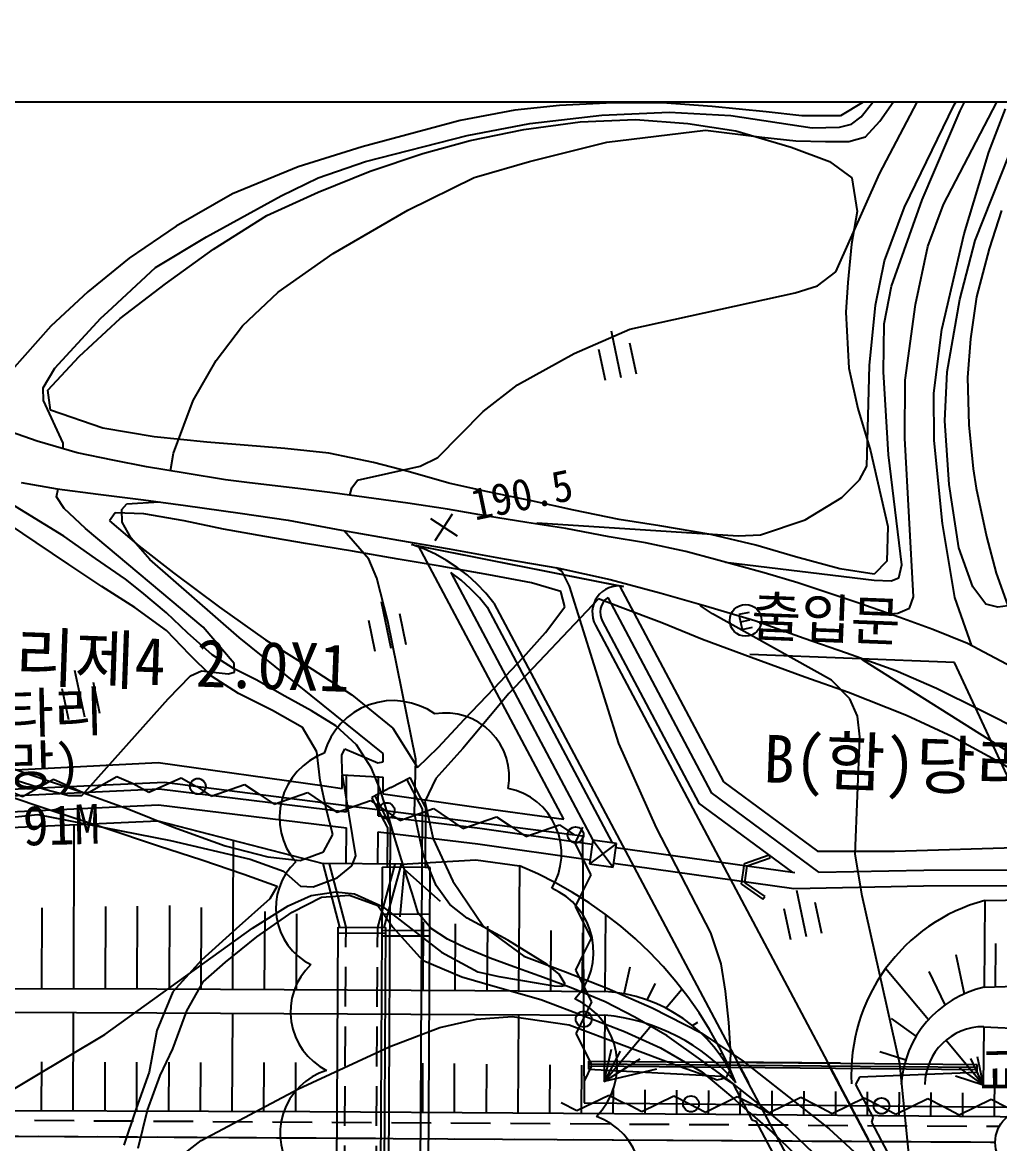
# Model space of a CAD drawing. Header units: millimetres. Extents: x 13158 to 13954, y 1103 to 1807.
# Drawn here: x 13629.2 to 13690.8, y 1479 to 1549.6 of the extents above; entities that cross this region are included whole.
import ezdxf
from ezdxf.xclip import XClip

# ---------------------------------------------------------------- set-up
doc = ezdxf.new("R2010")
doc.units = ezdxf.units.MM
doc.header["$LTSCALE"] = 10
doc.header["$MEASUREMENT"] = 0
doc.header["$XCLIPFRAME"] = 2
doc.linetypes.add('HIDDEN', pattern=[0.375, 0.25, -0.125])
doc.layers.add('TX-PAPR', color=2, linetype='Continuous', plot=False)
doc.layers.add('TZ-BASE', color=253, linetype='Continuous')
doc.layers.add('TZ-CABL', color=4, linetype='Continuous')
doc.styles.add('HANA', font='GulimChe.ttf')
doc.styles.get("Standard").update_dxf_attribs({"font": 'GulimChe.ttf'})
doc.linetypes.add('XXO_LINE', pattern='A,2.5,["X",Standard,S=1,R=0,X=-1,Y=-0.5],5,["X",Standard,S=1,R=0,X=-1,Y=-0.5],5,-0.5,[133,GulimChe.ttf,S=0.5,R=0,X=-0.5,Y=0],-0.5,2.5', length=16)
doc.linetypes.add('ZIGZAG', pattern='A,0.0001,-0.2,[131,ltypeshp.shx,S=0.2,R=0,X=-0.2,Y=0],-0.4,[131,ltypeshp.shx,S=0.2,R=180,X=0.2,Y=0],-0.2', length=0.8001)

# ---------------------------------------------------------------- blocks, each defined once
blk = doc.blocks.new('JD-SFSG5YJF567')
at = {"layer": 'TZ-BASE'}
for p, q in [((385.147, 74.988, -67), (387.84, 81.615, -67)), ((385.564, 70.483, -65), (391.368, 81.532, -65)), ((390.255, 74.815, -64), (393.03, 79.738, -64)), ((390.639, 74.442, -63), (392.695, 78.467, -63)), ((389.597, 68.55, -62), (393.267, 75.593, -62)), ((368.754, 74.951, -67.383), (365.386, 74.785, -67.383)), ((371.858, 74.95, -67.383), (368.754, 74.951, -67.383)), ((375.006, 74.714, -67.383), (371.858, 74.95, -67.383)), ((384.639, 75.061, -67.383), (383.095, 74.138, -67.383)), ((384.412, 74.076, -67), (385.147, 74.988, -67)), ((385.588, 73.799, -66), (386.583, 75.243, -66)), ((362.573, 74.491, -67.383), (359.144, 73.848, -67.383)), ((365.386, 74.785, -67.383), (362.573, 74.491, -67.383)), ((363.535, 73.65, -67), (368.055, 74.178, -67)), ((368.055, 74.178, -67), (372.312, 74.356, -67)), ((372.312, 74.356, -67), (376.185, 74.159, -67)), ((378.419, 74.394, -67.383), (375.006, 74.714, -67.383)), ((380.662, 74.127, -67.383), (378.419, 74.394, -67.383)), ((387.132, 68.376, -64), (390.255, 74.815, -64)), ((388.25, 68.845, -63), (390.639, 74.442, -63)), ((392.442, 71.841, -61), (393.49, 74.583, -61)), ((359.144, 73.848, -67.383), (352.968, 72.17, -67.383)), ((359.566, 72.901, -67), (363.535, 73.65, -67)), ((363.144, 73.269, -65.941), (366.687, 73.757, -65.941)), ((366.687, 73.757, -65.941), (370.179, 73.891, -65.941)), ((370.179, 73.891, -65.941), (373.472, 73.644, -65.941)), ((373.472, 73.644, -65.941), (376.496, 73.187, -65.941)), ((376.185, 74.159, -67), (381.316, 73.384, -67)), ((383.095, 74.138, -67.383), (380.662, 74.127, -67.383)), ((383.037, 73.408, -67), (383.795, 73.609, -67)), ((383.795, 73.609, -67), (384.412, 74.076, -67)), ((384.684, 72.806, -66), (385.588, 73.799, -66)), ((353.173, 71.265, -67), (359.566, 72.901, -67)), ((359.775, 72.579, -65.941), (363.144, 73.269, -65.941)), ((368.375, 72.472, -66), (374.585, 73.219, -66)), ((374.585, 73.219, -66), (378.136, 72.79, -66)), ((376.496, 73.187, -65.941), (379.999, 72.168, -65.941)), ((378.136, 72.79, -66), (380.285, 72.562, -66)), ((381.316, 73.384, -67), (383.037, 73.408, -67)), ((383.631, 72.523, -66), (384.684, 72.806, -66)), ((352.968, 72.17, -67.383), (348.924, 70.927, -67.383)), ((356.792, 71.753, -65.941), (359.775, 72.579, -65.941)), ((363.499, 71.263, -66), (368.375, 72.472, -66)), ((379.999, 72.168, -65.941), (382.399, 71.259, -65.941)), ((380.285, 72.562, -66), (382.148, 72.52, -66)), ((382.148, 72.52, -66), (383.631, 72.523, -66)), ((353.472, 70.64, -65.941), (356.792, 71.753, -65.941)), ((390.894, 66.701, -61), (392.442, 71.841, -61)), ((391.587, 66.288, -60), (393.735, 71.668, -60)), ((348.924, 70.927, -67.383), (344.779, 69.21, -67.383)), ((350.177, 69.315, -65.941), (353.472, 70.64, -65.941)), ((350.193, 70.218, -67), (353.173, 71.265, -67)), ((360.164, 70.294, -66), (363.499, 71.263, -66)), ((382.399, 71.259, -65.941), (383.825, 70.22, -65.941)), ((347.86, 69.097, -67), (350.193, 70.218, -67)), ((355.841, 68.181, -66), (360.026, 70.241, -66)), ((360.026, 70.241, -66), (360.164, 70.294, -66)), ((382.797, 64.307, -65), (385.564, 70.483, -65)), ((383.825, 70.22, -65.941), (384.154, 68.096, -65.941)), ((346.955, 67.858, -65.941), (350.177, 69.315, -65.941)), ((344.779, 69.21, -67.383), (341.238, 67.191, -67.383)), ((343.141, 66.507, -67), (347.86, 69.097, -67)), ((386.317, 63.4, -63), (388.25, 68.845, -63)), ((388.611, 65.895, -62), (389.597, 68.55, -62)), ((343.594, 65.741, -65.941), (346.955, 67.858, -65.941)), ((351.142, 65.451, -66), (355.841, 68.181, -66)), ((384.154, 68.096, -65.941), (383.799, 66.049, -65.941)), ((385.867, 64.992, -64), (387.132, 68.376, -64)), ((393.246, 68.165, -70.297), (392.463, 65.754, -70.297)), ((341.238, 67.191, -67.383), (338.284, 65.167, -67.383)), ((339.927, 64.57, -67), (343.141, 66.507, -67)), ((389.482, 60.666, -61), (390.894, 66.701, -61)), ((340.564, 63.555, -65.941), (343.594, 65.741, -65.941)), ((383.799, 66.049, -65.941), (383.561, 63.637, -65.941)), ((387.831, 62.235, -62), (388.611, 65.895, -62)), ((390.621, 62.563, -60), (391.587, 66.288, -60)), ((392.463, 65.754, -70.297), (391.672, 62.736, -70.297)), ((338.284, 65.167, -67.383), (335.679, 63.052, -67.383)), ((347.668, 63.015, -66), (351.142, 65.451, -66)), ((385.302, 62.206, -64), (385.867, 64.992, -64)), ((336.943, 61.791, -67), (339.927, 64.57, -67)), ((381.646, 63.421, -65), (382.797, 64.307, -65)), ((383.561, 63.637, -65.941), (383.428, 61.76, -65.941)), ((335.679, 63.052, -67.383), (333.341, 60.873, -67.383)), ((337.701, 61.356, -65.941), (340.564, 63.555, -65.941)), ((345.416, 60.907, -66), (347.668, 63.015, -66)), ((369.824, 60.681, -65), (380.243, 62.982, -65)), ((380.243, 62.982, -65), (381.646, 63.421, -65)), ((385.85, 61.026, -63), (386.317, 63.4, -63)), ((384.936, 58.407, -64), (385.302, 62.206, -64)), ((387.172, 57.474, -62), (387.831, 62.235, -62)), ((389.821, 58.005, -60), (390.621, 62.563, -60)), ((391.672, 62.736, -70.297), (391.288, 60.082, -70.297)), ((336.49, 61.39, -67), (336.943, 61.791, -67)), ((383.428, 61.76, -65.941), (383.623, 58.242, -65.941)), ((333.341, 60.873, -67.383), (330.873, 58.117, -67.383)), ((333.599, 58.234, -67), (336.49, 61.39, -67)), ((335.116, 58.967, -65.941), (337.701, 61.356, -65.941)), ((343.759, 58.71, -66), (345.416, 60.907, -66)), ((385.801, 58.005, -63), (385.85, 61.026, -63)), ((366.317, 59.148, -65), (369.824, 60.681, -65)), ((368.645, 60.591, -65.105), (369.261, 57.655, -65.105)), ((388.973, 56.662, -61), (389.482, 60.666, -61)), ((391.288, 60.082, -70.297), (391.11, 57.643, -70.297)), ((368.283, 57.449, -65.105), (367.872, 59.407, -65.105)), ((370.24, 57.86, -65.105), (369.829, 59.817, -65.105)), ((333.16, 56.841, -65.941), (335.116, 58.967, -65.941)), ((342.32, 56.201, -66), (343.759, 58.71, -66)), ((362.74, 57.19, -65), (366.317, 59.148, -65)), ((332.86, 56.991, -67), (333.599, 58.234, -67)), ((383.623, 58.242, -65.941), (384.193, 55.699, -65.941)), ((384.769, 52.058, -64), (384.936, 58.407, -64)), ((386.126, 52.772, -63), (385.801, 58.005, -63)), ((389.677, 54.923, -60), (389.821, 58.005, -60)), ((387.148, 53.83, -62), (387.172, 57.474, -62)), ((391.11, 57.643, -70.297), (391.181, 54.66, -70.297)), ((332.885, 56.19, -67), (332.86, 56.991, -67)), ((333.33, 55.589, -65.941), (333.16, 56.841, -65.941)), ((360.591, 55.497, -65), (362.74, 57.19, -65)), ((389.012, 53.68, -61), (388.973, 56.662, -61)), ((334.123, 53.508, -67), (332.885, 56.19, -67)), ((341.075, 52.875, -66), (342.32, 56.201, -66)), ((336.614, 54.462, -65.941), (333.33, 55.589, -65.941)), ((357.725, 52.601, -65), (360.591, 55.497, -65)), ((384.193, 55.699, -65.941), (384.982, 53.035, -65.941)), ((339.861, 53.904, -65.941), (336.614, 54.462, -65.941)), ((389.946, 50.909, -60), (389.677, 54.923, -60)), ((391.181, 54.66, -70.297), (391.458, 51.89, -70.297)), ((332.48, 53.634, -70.297), (330.381, 54.371, -70.297)), ((343.168, 53.571, -65.941), (339.861, 53.904, -65.941)), ((387.707, 43.823, -62), (387.148, 53.83, -62)), ((335.001, 52.904, -70.297), (332.48, 53.634, -70.297)), ((334.108, 53.163, -67), (334.123, 53.508, -67)), ((345.523, 53.379, -65.941), (343.168, 53.571, -65.941)), ((348.085, 53.171, -65.941), (345.523, 53.379, -65.941)), ((350.85, 52.882, -65.941), (348.085, 53.171, -65.941)), ((384.982, 53.035, -65.941), (386.081, 48.248, -65.941)), ((389.532, 48.45, -61), (389.012, 53.68, -61)), ((337.249, 52.448, -70.297), (335.001, 52.904, -70.297)), ((339.375, 52.023, -70.297), (337.249, 52.448, -70.297)), ((340.89, 51.77, -66), (341.075, 52.875, -66)), ((353.675, 52.295, -65.941), (350.85, 52.882, -65.941)), ((355.851, 51.719, -65.941), (353.675, 52.295, -65.941)), ((356.608, 52.057, -65), (357.725, 52.601, -65)), ((386.967, 45.853, -63), (386.126, 52.772, -63)), ((341.816, 51.615, -70.297), (339.375, 52.023, -70.297)), ((344.341, 51.2, -70.297), (341.816, 51.615, -70.297)), ((352.674, 51.169, -65), (356.608, 52.057, -65)), ((358.413, 50.986, -65.941), (355.851, 51.719, -65.941)), ((384.309, 51.206, -64), (384.769, 52.058, -64)), ((391.458, 51.89, -70.297), (391.653, 50.678, -70.297)), ((331.471, 51.031, -48.775), (333.746, 50.636, -48.775)), ((345.857, 51.013, -70.297), (344.341, 51.2, -70.297)), ((348.911, 50.659, -70.297), (345.857, 51.013, -70.297)), ((352.317, 50.688, -65), (352.674, 51.169, -65)), ((360.781, 50.457, -65.941), (358.413, 50.986, -65.941)), ((383.195, 50.078, -64), (384.309, 51.206, -64)), ((390.549, 46.904, -60), (389.946, 50.909, -60)), ((333.69, 50.133, -67), (333.795, 50.63, -67)), ((333.746, 50.636, -48.775), (336.32, 50.301, -48.775)), ((336.32, 50.301, -48.775), (339.184, 49.942, -48.775)), ((351.09, 50.377, -70.297), (348.911, 50.659, -70.297)), ((353.703, 50.017, -70.297), (351.09, 50.377, -70.297)), ((352.174, 50.227, -65), (352.317, 50.688, -65)), ((363.628, 49.869, -65.941), (360.781, 50.457, -65.941)), ((391.653, 50.678, -70.297), (392.306, 47.626, -70.297)), ((334.151, 47.659, -255), (330.577, 49.858, -255)), ((334.182, 49.39, -67), (333.69, 50.133, -67)), ((337.823, 49.323, -66), (338.133, 49.687, -66)), ((338.133, 49.687, -66), (340.171, 49.804, -66)), ((339.184, 49.942, -48.775), (341.818, 49.58, -48.775)), ((340.171, 49.804, -66), (340.175, 49.805, -66)), ((341.818, 49.58, -48.775), (345.281, 49.089, -48.775)), ((355.841, 49.738, -70.297), (353.703, 50.017, -70.297)), ((358.346, 49.345, -70.297), (355.841, 49.738, -70.297)), ((366.307, 49.294, -65.941), (363.628, 49.869, -65.941)), ((380.868, 48.678, -64), (383.195, 50.078, -64)), ((332.419, 47.254, -67.53), (329.933, 48.905, -67.53)), ((335.529, 48.134, -67), (334.182, 49.39, -67)), ((337.394, 49.114, -65.272), (337.039, 48.619, -65.272)), ((339.193, 49.051, -65.272), (337.394, 49.114, -65.272)), ((337.845, 48.532, -66), (337.823, 49.323, -66)), ((341.737, 48.613, -65.272), (339.193, 49.051, -65.272)), ((345.281, 49.089, -48.775), (348.286, 48.655, -48.775)), ((357.266, 48.769, -64.46), (358.94, 47.676, -64.46)), ((357.556, 47.385, -64.46), (358.65, 49.06, -64.46)), ((360.848, 48.91, -70.297), (358.346, 49.345, -70.297)), ((363.333, 48.519, -70.297), (360.848, 48.91, -70.297)), ((369.153, 48.705, -65.941), (366.307, 49.294, -65.941)), ((342.945, 41.92, -67), (335.529, 48.134, -67)), ((337.039, 48.619, -65.272), (338.883, 47.043, -65.272)), ((338.402, 47.523, -66), (337.845, 48.532, -66)), ((344.211, 48.097, -65.272), (341.737, 48.613, -65.272)), ((346.816, 47.633, -65.272), (344.211, 48.097, -65.272)), ((348.286, 48.655, -48.775), (351.653, 48.024, -48.775)), ((365.796, 48.13, -70.297), (363.333, 48.519, -70.297)), ((363.979, 48.417, -64), (363.993, 48.49, -64)), ((363.993, 48.49, -64), (376.66, 47.668, -64)), ((368.523, 47.614, -70.297), (365.796, 48.13, -70.297)), ((371.72, 48.307, -65.941), (369.153, 48.705, -65.941)), ((374.926, 47.752, -65.941), (371.72, 48.307, -65.941)), ((378.062, 47.724, -64), (380.868, 48.678, -64)), ((386.081, 48.248, -65.941), (386.029, 46.071, -65.941)), ((390.306, 43.781, -61), (389.532, 48.45, -61)), ((336.154, 46.237, -255), (334.151, 47.659, -255)), ((339.589, 46.187, -66), (338.402, 47.523, -66)), ((349.38, 47.193, -65.272), (346.816, 47.633, -65.272)), ((351.653, 48.024, -48.775), (355.251, 47.395, -48.775)), ((353.369, 46.196, -65), (351.821, 47.995, -65)), ((355.251, 47.395, -48.775), (358.436, 46.842, -48.775)), ((370.821, 47.238, -70.297), (368.523, 47.614, -70.297)), ((377.765, 47.081, -65.941), (374.926, 47.752, -65.941)), ((376.66, 47.668, -64), (378.062, 47.724, -64)), ((392.306, 47.626, -70.297), (392.915, 45.312, -70.297)), ((334.467, 45.872, -67.53), (332.419, 47.254, -67.53)), ((338.883, 47.043, -65.272), (341.071, 45.333, -65.272)), ((352.36, 46.699, -65.272), (349.38, 47.193, -65.272)), ((355.233, 46.191, -65.272), (352.36, 46.699, -65.272)), ((356.075, 47.118), (369.419, 44.488)), ((356.518, 47.041), (369.182, 44.512)), ((365.665, 29.81), (356.518, 47.041)), ((365.665, 29.81), (356.518, 47.041)), ((358.436, 46.842, -48.775), (361.908, 46.223, -48.775)), ((373.354, 46.674, -70.297), (370.821, 47.238, -70.297)), ((375.222, 46.187, -70.297), (373.354, 46.674, -70.297)), ((380.264, 46.353, -65.941), (377.765, 47.081, -65.941)), ((391.435, 44.463, -60), (390.549, 46.904, -60)), ((338.039, 44.93, -255), (336.154, 46.237, -255)), ((345.208, 41.27, -66), (339.589, 46.187, -66)), ((353.877, 44.998, -65), (353.369, 46.196, -65)), ((357.882, 45.765, -65.272), (355.233, 46.191, -65.272)), ((361.908, 46.223, -48.775), (365.362, 45.627, -48.775)), ((378.3, 45.349, -70.297), (375.222, 46.187, -70.297)), ((375.861, 46.013, -63), (385.219, 44.876, -63)), ((383.055, 45.601, -65.941), (380.264, 46.353, -65.941)), ((386.029, 46.071, -65.941), (385.228, 45.256, -65.941)), ((336.555, 44.485, -67.53), (334.467, 45.872, -67.53)), ((341.071, 45.333, -65.272), (343.977, 43.166, -65.272)), ((360.942, 45.222, -65.272), (357.882, 45.765, -65.272)), ((358.546, 45.354), (367.497, 28.491)), ((363.626, 44.71, -65.272), (360.942, 45.222, -65.272)), ((365.57, 45.422, -64), (365.211, 45.653, -64)), ((365.362, 45.627, -48.775), (368.577, 44.925, -48.775)), ((366.023, 44.508, -64), (365.57, 45.422, -64)), ((380.408, 44.716, -70.297), (378.3, 45.349, -70.297)), ((385.228, 45.256, -65.941), (383.055, 45.601, -65.941)), ((386.775, 45.03, -63), (386.967, 45.853, -63)), ((392.915, 45.312, -70.297), (393.837, 42.74, -70.297)), ((339.084, 44.112, -255), (338.039, 44.93, -255)), ((354.58, 42.304, -65), (353.877, 44.998, -65)), ((365.468, 44.162, -65.272), (363.626, 44.71, -65.272)), ((369.127, 34.589, -64), (366.023, 44.508, -64)), ((368.577, 44.925, -48.775), (371.799, 44.054, -48.775)), ((369.182, 44.512), (375.735, 32.168)), ((369.182, 44.512), (375.735, 32.168)), ((382.185, 44.13, -70.297), (380.408, 44.716, -70.297)), ((385.219, 44.876, -63), (386.287, 44.826, -63)), ((386.287, 44.826, -63), (386.775, 45.03, -63)), ((338.629, 43.163, -67.53), (336.555, 44.485, -67.53)), ((340.634, 42.81, -255), (339.084, 44.112, -255)), ((365.725, 43.197, -65.272), (365.468, 44.162, -65.272)), ((371.799, 44.054, -48.775), (374.586, 43.261, -48.775)), ((384.248, 43.438, -70.297), (382.185, 44.13, -70.297)), ((387.446, 43.122, -62), (387.707, 43.823, -62)), ((392.268, 43.36, -60), (391.435, 44.463, -60)), ((340.627, 41.699, -67.53), (338.629, 43.163, -67.53)), ((343.977, 43.166, -65.272), (346.872, 41.127, -65.272)), ((354.147, 43.528, -64.938), (354.763, 40.592, -64.938)), ((360.839, 43.167), (368.72, 28.319)), ((361.262, 43.436), (377.309, 13.206)), ((367.842, 43.695, -62.513), (362.198, 37.739, -62.513)), ((364.503, 41.577, -65.272), (365.725, 43.197, -65.272)), ((369.226, 43.184, -62.513), (367.842, 43.695, -62.513)), ((368.436, 43.784), (374.958, 31.498)), ((371.851, 42.194, -62.513), (369.226, 43.184, -62.513)), ((374.279, 43.269, -63), (374.304, 43.341, -63)), ((375.033, 42.758, -63), (374.279, 43.269, -63)), ((374.586, 43.261, -48.775), (377.698, 42.336, -48.775)), ((386.837, 42.535, -70.297), (384.248, 43.438, -70.297)), ((386.72, 42.807, -62), (387.446, 43.122, -62)), ((391.387, 40.738, -61), (390.306, 43.781, -61)), ((393.025, 43.179, -60), (392.268, 43.36, -60)), ((393.652, 43.257, -60), (393.025, 43.179, -60)), ((341.958, 41.549, -255), (340.634, 42.81, -255)), ((355.742, 40.798, -64.938), (355.331, 42.755, -64.938)), ((382.533, 38.576, -63), (375.033, 42.758, -63)), ((377.351, 42.849, -62.534), (376.7, 42.713, -62.534)), ((376.7, 42.713, -62.534), (376.898, 41.77, -62.534)), ((386.22, 42.75, -62), (386.72, 42.807, -62)), ((388.915, 41.779, -70.297), (386.837, 42.535, -70.297)), ((342.078, 40.197, -67.53), (340.627, 41.699, -67.53)), ((344.903, 39.616, -67), (342.945, 41.92, -67)), ((353.785, 40.387, -64.938), (353.374, 42.344, -64.938)), ((356.334, 33.597, -65), (354.58, 42.304, -65)), ((367.667, 42.034), (382.997, 13.154)), ((368.087, 42.309), (374.181, 30.829)), ((374.408, 41.147, -62.513), (371.851, 42.194, -62.513)), ((377.368, 42.361, -62.534), (376.799, 42.241, -62.534)), ((376.898, 41.77, -62.534), (377.549, 41.907, -62.534)), ((377.698, 42.336, -48.775), (380.816, 41.222, -48.775)), ((391.107, 40.887, -70.297), (388.915, 41.779, -70.297)), ((343.501, 40.165, -255), (341.958, 41.549, -255)), ((354.279, 33.954, -66), (345.208, 41.27, -66)), ((346.872, 41.127, -65.272), (349.804, 39.273, -65.272)), ((363.097, 40.014, -65.272), (364.503, 41.577, -65.272)), ((377.481, 39.995, -62.513), (374.408, 41.147, -62.513)), ((380.816, 41.222, -48.775), (383.488, 40.291, -48.775)), ((383.488, 40.291, -48.775), (386.584, 39.179, -48.775)), ((394.243, 39.226, -70.297), (391.107, 40.887, -70.297)), ((343.455, 38.827, -67.53), (342.078, 40.197, -67.53)), ((344.858, 39.321, -255), (343.501, 40.165, -255)), ((344.919, 39.071, -67), (344.903, 39.616, -67)), ((361.28, 38.065, -65.272), (363.097, 40.014, -65.272)), ((390.281, 39.68), (377.385, 40.198)), ((380.862, 38.775, -62.513), (377.481, 39.995, -62.513)), ((384.558, 39.807, -62), (384.334, 39.987, -62)), ((393.812, 33.977, -62), (384.558, 39.807, -62)), ((394.612, 30.405), (390.281, 39.68)), ((334.838, 39.211, -67.133), (335.454, 36.275, -67.133)), ((342.145, 38.84, -67), (342.839, 39.162, -67)), ((342.839, 39.162, -67), (344.517, 38.979, -67)), ((344.517, 38.979, -67), (344.919, 39.071, -67)), ((346.288, 38.596, -255), (344.858, 39.321, -255)), ((349.804, 39.273, -65.272), (352.313, 37.643, -65.272)), ((386.584, 39.179, -48.775), (389.158, 38.067, -48.775)), ((336.433, 36.48, -67.133), (336.022, 38.438, -67.133)), ((340.729, 37.391, -67), (342.145, 38.84, -67)), ((345.17, 37.743, -67.53), (343.455, 38.827, -67.53)), ((348.091, 37.567, -255), (346.288, 38.596, -255)), ((383.613, 37.796, -62.513), (380.862, 38.775, -62.513)), ((383.692, 37.398, -63), (382.533, 38.576, -63)), ((334.476, 36.069, -67.133), (334.065, 38.027, -67.133)), ((347.306, 36.668, -67.53), (345.17, 37.743, -67.53)), ((349.777, 36.634, -255), (348.091, 37.567, -255)), ((352.313, 37.643, -65.272), (354.889, 35.546, -65.272)), ((359.403, 36.121, -65.272), (361.28, 38.065, -65.272)), ((362.198, 37.739, -62.513), (361.036, 36.344, -62.513)), ((387.27, 36.345, -62.513), (383.613, 37.796, -62.513)), ((389.158, 38.067, -48.775), (391.9, 36.712, -48.775)), ((316.433, 36.949, -67), (332.944, 31.7, -67)), ((335.286, 31.32, -67), (340.729, 37.391, -67)), ((384.181, 36.302, -63), (383.692, 37.398, -63)), ((349.189, 35.591, -67.53), (347.306, 36.668, -67.53)), ((351.294, 35.692, -255), (349.777, 36.634, -255)), ((357.746, 34.327, -65.272), (359.403, 36.121, -65.272)), ((361.036, 36.344, -62.513), (359.293, 34.264, -62.513)), ((384.313, 35.006, -63), (384.181, 36.302, -63)), ((390.159, 34.997, -62.513), (387.27, 36.345, -62.513)), ((391.9, 36.712, -48.775), (394.618, 35.337, -48.775)), ((350.113, 34.069, -67.53), (349.189, 35.591, -67.53)), ((352.602, 34.494, -255), (351.294, 35.692, -255)), ((354.889, 35.546, -65.272), (356.449, 33.069, -65.272)), ((384.016, 27.608, -63), (384.313, 35.006, -63)), ((392.911, 33.515, -62.513), (390.159, 34.997, -62.513)), ((350.322, 32.248, -67.53), (350.113, 34.069, -67.53)), ((351.672, 33.856, -66), (351.865, 34.241, -66)), ((351.865, 34.241, -66), (353.949, 33.378, -66)), ((353.551, 33.033, -255), (352.602, 34.494, -255)), ((354.287, 33.439, -66), (354.279, 33.954, -66)), ((356.449, 33.069, -65.272), (357.746, 34.327, -65.272)), ((359.293, 34.264, -62.513), (357.609, 32.388, -62.513)), ((371.5, 29.264, -64), (369.127, 34.589, -64)), ((319.986, 32.345), (340.102, 33.384)), ((319.986, 32.345), (340.102, 33.384)), ((328.62, 33.829, -67.53), (331.902, 32.68, -67.53)), ((340.102, 33.384), (350.577, 31.919)), ((340.102, 33.384), (350.577, 31.919)), ((351.695, 32.749, -66), (351.672, 33.856, -66)), ((353.949, 33.378, -66), (354.287, 33.439, -66)), ((356.259, 30.183, -65), (356.334, 33.597, -65)), ((396.033, 31.688, -62.513), (392.911, 33.515, -62.513)), ((331.902, 32.68, -67.53), (335.004, 31.63, -67.53)), ((335.557, 31.425), (337.508, 32.517)), ((337.508, 32.517), (338.531, 32.064)), ((352.554, 27.513, -66), (351.695, 32.749, -66)), ((351.704, 31.757), (351.708, 32.606)), ((351.704, 31.757), (351.708, 32.606)), ((351.708, 32.606), (354.282, 32.474)), ((351.708, 32.606), (354.282, 32.474)), ((351.969, 30.278), (351.98, 32.546)), ((354.092, 31.689, -255), (353.551, 33.033, -255)), ((353.968, 30.033), (353.98, 32.536)), ((331.561, 31.24), (333.513, 32.332)), ((333.513, 32.332), (334.535, 31.879)), ((334.535, 31.879), (335.557, 31.425)), ((338.531, 32.064), (339.507, 31.52)), ((339.507, 31.52), (341.55, 32.43)), ((341.55, 32.43), (342.527, 31.886)), ((342.512, 31.898), (343.44, 31.274)), ((343.44, 31.274), (345.551, 32.011)), ((345.551, 32.011), (346.479, 31.388)), ((350.717, 30.412, -67.53), (350.322, 32.248, -67.53)), ((350.577, 31.919), (351.704, 31.757)), ((350.577, 31.919), (351.704, 31.757)), ((354.772, 31.806, -62.221), (353.571, 31.175, -62.221)), ((354.277, 31.429), (354.282, 32.474)), ((354.277, 31.429), (354.282, 32.474)), ((354.772, 31.806, -62.221), (355.978, 32.439, -62.221)), ((356.753, 30.476, -62.221), (355.777, 32.334, -62.221)), ((356.953, 30.581, -62.221), (355.978, 32.439, -62.221)), ((357.609, 32.388, -62.513), (356.904, 30.935, -62.513)), ((375.735, 32.168), (381.653, 27.794)), ((375.735, 32.168), (381.653, 27.794)), ((319.923, 30.784), (340.159, 31.73)), ((330.125, 31.462, -64.812), (333.596, 30.298, -64.812)), ((330.539, 31.693), (331.561, 31.24)), ((332.944, 31.7, -67), (334.473, 31.313, -67)), ((334.473, 31.313, -67), (335.286, 31.32, -67)), ((335.004, 31.63, -67.53), (338.263, 30.442, -67.53)), ((340.159, 31.73), (351.969, 30.278)), ((346.479, 31.388), (347.407, 30.765)), ((347.407, 30.765), (349.519, 31.502)), ((349.519, 31.502), (350.447, 30.878)), ((354.547, 29.317, -62.221), (353.571, 31.175, -62.221)), ((354.747, 29.423, -62.221), (353.772, 31.28, -62.221)), ((354.544, 30.289, -255), (354.092, 31.689, -255)), ((354.276, 31.41), (360.141, 30.582)), ((354.276, 31.41), (360.141, 30.582)), ((381.744, 26.484), (374.958, 31.498)), ((319.953, 29.785), (340.122, 30.727)), ((338.263, 30.442, -67.53), (341.065, 29.312, -67.53)), ((340.122, 30.727), (351.964, 29.272)), ((350.447, 30.878), (351.375, 30.255)), ((351.114, 28.849, -67.53), (350.717, 30.412, -67.53)), ((351.375, 30.255), (353.486, 30.992)), ((353.486, 30.992), (354.414, 30.368)), ((355.342, 29.745), (357.453, 30.482)), ((356.714, 22.811, -62.221), (356.753, 30.476, -62.221)), ((356.904, 30.935, -62.513), (357.426, 28.586, -62.513)), ((356.953, 30.581, -62.221), (356.934, 26.77, -62.221)), ((357.453, 30.482), (358.381, 29.859)), ((360.141, 30.582), (365.665, 29.81)), ((360.141, 30.582), (365.665, 29.81)), ((380.075, 26.474), (374.181, 30.829)), ((319.982, 28.785), (340.084, 29.724)), ((330.703, 29.918, -66), (332.516, 30.103, -66)), ((332.516, 30.103, -66), (340.872, 28.484, -66)), ((333.596, 30.298, -64.812), (336.68, 29.292, -64.812)), ((340.084, 29.724), (350.494, 27.015)), ((353.968, 30.033), (360.379, 29.245)), ((354.414, 30.368), (355.342, 29.745)), ((355.001, 28.679, -255), (354.544, 30.289, -255)), ((356.805, 27.617, -65), (356.259, 30.183, -65)), ((358.381, 29.859), (359.31, 29.235)), ((359.31, 29.235), (361.421, 29.972)), ((361.421, 29.972), (362.349, 29.349)), ((334.792, 29.477), (334.761, 19.14)), ((336.68, 29.292, -64.812), (340.129, 28.13, -64.812)), ((341.065, 29.312, -67.53), (344.325, 28.145, -67.53)), ((351.952, 27.006), (351.964, 29.272)), ((353.952, 26.995), (353.963, 29.026)), ((353.963, 29.026), (360.248, 28.254)), ((354.562, -7.491, -62.221), (354.747, 29.423, -62.221)), ((360.379, 29.245), (367.46, 28.249)), ((362.349, 29.349), (363.277, 28.725)), ((363.277, 28.725), (365.388, 29.462)), ((365.388, 29.462), (366.316, 28.839)), ((366.848, 29.309), (366.354, 28.306)), ((374.935, 22.658, -64), (371.5, 29.264, -64)), ((340.872, 28.484, -66), (345.892, 27.293, -66)), ((344.838, 28.487), (344.791, 19.1)), ((350.522, 27.765, -67.53), (351.114, 28.849, -67.53)), ((355.633, 26.657, -255), (355.001, 28.679, -255)), ((357.426, 28.586, -62.513), (358.675, 25.905, -62.513)), ((366.354, 28.306), (367.366, 26.312)), ((367.494, 28.492), (367.285, 27.006)), ((368.979, 28.283), (367.285, 27.006)), ((367.494, 28.492), (368.77, 26.797)), ((368.979, 28.283), (367.494, 28.492)), ((368.77, 26.797), (368.979, 28.283)), ((340.129, 28.13, -64.812), (342.847, 27.258, -64.812)), ((344.325, 28.145, -67.53), (347.014, 27.443, -67.53)), ((349.051, 27.214, -67.53), (350.522, 27.765, -67.53)), ((357.632, 25.635, -65), (356.805, 27.617, -65)), ((360.248, 28.254), (367.321, 27.258)), ((368.945, 28.04), (380.218, 26.453)), ((377.047, 27.032), (378.601, 27.563)), ((378.601, 27.563), (378.666, 27.373)), ((381.653, 27.794), (386.5, 27.806)), ((381.653, 27.794), (386.5, 27.806)), ((384.466, 24.997, -63), (384.016, 27.608, -63)), ((386.5, 27.806), (398.951, 28.181)), ((386.5, 27.806), (398.951, 28.181)), ((342.847, 27.258, -64.812), (345.5, 26.35, -64.812)), ((345.892, 27.293, -66), (348.01, 26.543, -66)), ((347.014, 27.443, -67.53), (349.051, 27.214, -67.53)), ((355.438, 26.987), (350.494, 27.015)), ((351.543, 23.009), (350.494, 27.015)), ((351.943, 23.006), (350.894, 27.012)), ((351.375, 26.124, -66), (352.302, 26.879, -66)), ((352.302, 26.879, -66), (352.554, 27.513, -66)), ((353.943, 22.995), (355.038, 26.989)), ((354.343, 22.993), (355.438, 26.987)), ((355.438, 26.987), (360.117, 27.262)), ((360.117, 27.262), (362.876, 26.874)), ((362.876, 26.874), (362.82, 19.003)), ((367.285, 27.006), (368.77, 26.797)), ((368.806, 27.049), (380.158, 25.452)), ((376.862, 25.714), (377.047, 27.032)), ((377.077, 25.808), (377.228, 26.882)), ((377.228, 26.882), (378.666, 27.373)), ((345.5, 26.35, -64.812), (347.598, 25.592, -64.812)), ((348.01, 26.543, -66), (349.064, 25.606, -66)), ((354.214, 22.824, -62.221), (354.234, 26.784, -62.221)), ((356.934, 26.77, -62.221), (354.234, 26.784, -62.221)), ((355.36, 23.669, -255), (355.633, 26.657, -255)), ((356.118, 25.149, -255), (355.633, 26.657, -255)), ((355.633, 26.657, -255), (357.866, 24.654, -255)), ((357.234, 26.768, -62.221), (356.934, 26.77, -62.221)), ((357.214, 22.808, -62.221), (357.234, 26.768, -62.221)), ((367.366, 26.312), (366.872, 25.309)), ((381.744, 26.484), (388.361, 26.614)), ((388.361, 26.614), (396.439, 26.638)), ((347.598, 25.592, -64.812), (347.134, 24.791, -64.812)), ((349.064, 25.606, -66), (349.878, 25.551, -66)), ((349.878, 25.551, -66), (351.375, 26.124, -66)), ((358.485, 24.452, -65), (357.632, 25.635, -65)), ((358.675, 25.905, -62.513), (360.603, 23.063, -62.513)), ((376.862, 25.714), (378.209, 24.775)), ((377.077, 25.808), (378.323, 24.94)), ((380.158, 25.452), (388.325, 25.613)), ((388.325, 25.613), (396.403, 25.636)), ((347.134, 24.791, -64.812), (345.03, 22.907, -64.812)), ((348.297, 24.357, -65), (349.745, 25.015, -65)), ((348.555, 23.962, -63.391), (350.393, 24.902, -63.391)), ((349.745, 25.015, -65), (351.303, 25.236, -65)), ((350.393, 24.902, -63.391), (352.166, 25.031, -63.391)), ((351.303, 25.236, -65), (352.468, 25.105, -65)), ((352.166, 25.031, -63.391), (353.937, 24.383, -63.391)), ((352.468, 25.105, -65), (354.231, 24.315, -65)), ((356.498, 23.902, -255), (356.118, 25.149, -255)), ((366.872, 25.309), (366.378, 24.306)), ((378.209, 24.775), (378.323, 24.94)), ((380.325, 25.352, -63.328), (380.942, 22.416, -63.328)), ((386.831, 14.398, -63), (384.466, 24.997, -63)), ((392.191, 24.689), (398.486, 24.814)), ((332.776, 24.237), (332.761, 19.146)), ((336.777, 24.306), (336.761, 19.134)), ((338.777, 24.34), (338.761, 19.128)), ((340.817, 24.375), (340.791, 19.12)), ((342.817, 24.247), (342.791, 19.11)), ((346.051, 22.945, -65), (348.297, 24.357, -65)), ((353.937, 24.383, -63.391), (354.894, 23.005, -63.391)), ((354.231, 24.315, -65), (357.967, 21.436, -65)), ((359.584, 23.588, -65), (358.485, 24.452, -65)), ((366.378, 24.306), (367.39, 22.312)), ((379.963, 22.21, -63.328), (379.552, 24.168, -63.328)), ((381.92, 22.621, -63.328), (381.51, 24.578, -63.328)), ((392.191, 24.689), (392.145, 19.232)), ((346.331, 22.402, -63.391), (348.555, 23.962, -63.391)), ((346.816, 23.992), (346.791, 19.09)), ((348.815, 23.864), (348.791, 19.079)), ((357.219, 23.808, -62.221), (354.219, 23.824, -62.221)), ((357.3, 22.934, -255), (356.498, 23.902, -255)), ((356.812, 23.352), (356.791, 19.039)), ((362.142, 22.194, -65), (359.584, 23.588, -65)), ((368.294, 23.825), (368.257, 18.964)), ((336.754, 16.246, -65), (346.051, 22.945, -65)), ((345.03, 22.907, -64.812), (342.835, 20.927, -64.812)), ((354.057, -8.076, -62.221), (354.214, 22.824, -62.221)), ((354.214, 22.824, -62.221), (357.214, 22.808, -62.221)), ((354.894, 23.005, -63.391), (356.76, 20.945, -63.391)), ((356.555, -8.439, -62.221), (356.714, 22.811, -62.221)), ((357.057, -8.091, -62.221), (357.214, 22.808, -62.221)), ((358.336, 22.262, -255), (357.3, 22.934, -255)), ((358.812, 23.214), (358.79, 19.029)), ((360.603, 23.063, -62.513), (363.155, 21.178, -62.513)), ((360.849, 23.073), (360.82, 19.017)), ((364.847, 22.796), (364.82, 18.989)), ((366.846, 22.657), (366.82, 18.974)), ((375.574, 20.703, -64), (374.935, 22.658, -64)), ((344.355, 20.802, -63.391), (346.331, 22.402, -63.391)), ((354.212, 22.474, -62.221), (357.212, 22.458, -62.221)), ((359.505, 21.685, -255), (358.336, 22.262, -255)), ((364.615, 20.67, -65), (362.142, 22.194, -65)), ((367.39, 22.312), (366.896, 21.309)), ((392.877, 21.978), (392.853, 19.253)), ((357.967, 21.436, -65), (360.244, 20.192, -65)), ((361.027, 21.058, -255), (359.505, 21.685, -255)), ((366.896, 21.309), (366.402, 20.306)), ((390.379, 21.299), (390.897, 18.815)), ((342.835, 20.927, -64.812), (341.036, 18.934, -64.812)), ((342.934, 19.576, -63.391), (344.355, 20.802, -63.391)), ((356.76, 20.945, -63.391), (359.232, 19.883, -63.391)), ((362.758, 20.434, -255), (361.027, 21.058, -255)), ((363.155, 21.178, -62.513), (365.781, 20.209, -62.513)), ((365.364, 20.044, -65), (364.615, 20.67, -65)), ((369.469, 18.814), (369.856, 20.517)), ((375.852, 18.989, -64), (375.574, 20.703, -64)), ((359.232, 19.883, -63.391), (361.487, 19.238, -63.391)), ((360.244, 20.192, -65), (361.581, 19.907, -65)), ((361.581, 19.907, -65), (364.04, 19.478, -65)), ((364.388, 19.84, -255), (362.758, 20.434, -255)), ((366.138, 19.194, -255), (364.388, 19.84, -255)), ((365.742, 19.423, -65), (365.364, 20.044, -65)), ((365.781, 20.209, -62.513), (368.402, 19.177, -62.513)), ((366.402, 20.306), (367.414, 18.313)), ((388.648, 17.182), (385.947, 20.406)), ((389.694, 18.12), (388.697, 20.217)), ((319.971, 19.185), (340.03, 19.124)), ((340.03, 19.124), (360.059, 19.022)), ((341.904, 17.752, -63.391), (342.934, 19.576, -63.391)), ((361.487, 19.238, -63.391), (364.211, 18.449, -63.391)), ((364.04, 19.478, -65), (365.063, 19.321, -65)), ((365.063, 19.321, -65), (365.522, 19.294, -65)), ((365.522, 19.294, -65), (365.719, 19.336, -65)), ((365.719, 19.336, -65), (365.742, 19.423, -65)), ((368.268, 18.308, -255), (366.138, 19.194, -255)), ((368.402, 19.177, -62.513), (371.236, 17.939, -62.513)), ((371.428, 19.458), (370.893, 18.43)), ((372.099, 17.908), (373.112, 19.113)), ((392.145, 19.232), (398.4, 19.414)), ((341.036, 18.934, -64.812), (340.02, 16.5, -64.812)), ((360.059, 19.022), (368.257, 18.964)), ((364.211, 18.449, -63.391), (367.101, 17.375, -63.391)), ((376.06, 17.013, -64), (375.852, 18.989, -64)), ((319.97, 17.685), (340.022, 17.624)), ((341.037, 15.348, -63.391), (341.904, 17.752, -63.391)), ((367.414, 18.313), (366.92, 17.31)), ((370.139, 17.337, -255), (368.268, 18.308, -255)), ((371.236, 17.939, -62.513), (374.315, 16.347, -62.513)), ((334.756, 17.64), (334.737, 11.44)), ((340.022, 17.624), (360.048, 17.522)), ((344.783, 17.6), (344.752, 11.4)), ((357.849, 16.689, -64), (360.159, 17.213, -64)), ((360.048, 17.522), (368.245, 17.464)), ((360.159, 17.213, -64), (362.404, 17.394, -64)), ((362.404, 17.394, -64), (365.999, 16.855, -64)), ((362.809, 17.503), (362.765, 11.303)), ((366.92, 17.31), (366.426, 16.307)), ((367.101, 17.375, -63.391), (369.5, 16.446, -63.391)), ((368.245, 17.464), (368.213, 13.288)), ((372.182, 16.164, -255), (370.139, 17.337, -255)), ((373.775, 16.811), (374.107, 17.021)), ((376.19, 15.021, -64), (376.06, 17.013, -64)), ((387.872, 16.137), (386.323, 17.261)), ((340.02, 16.5, -64.812), (339.534, 13.877, -64.812)), ((354.654, 15.47, -64), (357.849, 16.689, -64)), ((365.999, 16.855, -64), (372.929, 14.254, -64)), ((366.426, 16.307), (367.438, 14.313)), ((368.213, 13.288), (371.195, 16.833)), ((369.5, 16.446, -63.391), (371.764, 15.402, -63.391)), ((374.315, 16.347, -62.513), (376.961, 14.579, -62.513)), ((392.124, 16.743), (392.093, 13.071)), ((392.124, 16.743), (398.352, 16.415)), ((328.387, 11.256, -65), (336.754, 16.246, -65)), ((374.442, 14.554, -255), (372.182, 16.164, -255)), ((392.093, 13.071), (389.735, 15.886)), ((340.23, 13.673, -63.391), (341.037, 15.348, -63.391)), ((348.952, 12.82, -64), (354.654, 15.47, -64)), ((368.213, 13.288), (368.675, 15.32)), ((369.214, 15.208), (368.213, 13.288)), ((371.764, 15.402, -63.391), (374.366, 13.889, -63.391)), ((375.673, 15.062), (375.476, 15.015)), ((376.129, 13.936, -64), (376.19, 15.021, -64)), ((385.581, 15.188), (387.209, 14.658)), ((391.719, 14.869), (392.093, 13.071)), ((332.747, 14.522), (332.737, 11.446)), ((336.747, 14.511), (336.737, 11.434)), ((338.747, 14.506), (338.737, 11.428)), ((340.767, 14.501), (340.752, 11.42)), ((342.767, 14.495), (342.752, 11.41)), ((346.767, 14.485), (346.752, 11.39)), ((348.767, 14.48), (348.752, 11.38)), ((356.767, 14.439), (356.751, 11.339)), ((358.767, 14.415), (358.751, 11.329)), ((360.787, 14.391), (360.765, 11.317)), ((364.787, 14.343), (364.765, 11.289)), ((366.787, 14.319), (366.765, 11.275)), ((367.438, 14.313), (366.944, 13.31)), ((367.226, 14.576), (367.222, 14.076)), ((367.224, 14.268), (391.699, 14.056)), ((367.225, 14.4), (391.7, 14.188)), ((367.226, 14.576), (383.104, 14.438)), ((368.213, 13.288), (370.486, 14.728)), ((372.929, 14.254, -64), (374.62, 13.661, -64)), ((376.084, 13.35, -255), (374.442, 14.554, -255)), ((383.104, 14.438), (375.823, 14.501)), ((386.895, -4.845), (376.62, 14.494)), ((376.961, 14.579, -62.513), (379.521, 12.546, -62.513)), ((392.584, -4.895), (382.308, 14.445)), ((382.308, 14.445), (384.873, 9.617)), ((383.104, 14.438), (391.702, 14.363)), ((387.761, 5.249, -63), (386.831, 14.398, -63)), ((392.093, 13.071), (390.608, 14.15)), ((392.093, 13.071), (391.305, 14.73)), ((391.702, 14.363), (391.697, 13.863)), ((339.534, 13.877, -64.812), (338.718, 11.595, -64.812)), ((339.422, 11.474, -63.391), (340.23, 13.673, -63.391)), ((367.222, 14.076), (375.577, 13.627)), ((371.508, 14.072), (368.213, 13.288)), ((374.366, 13.889, -63.391), (376.31, 12.263, -63.391)), ((374.62, 13.661, -64), (375.335, 13.399, -64)), ((375.335, 13.399, -64), (375.611, 13.457, -64)), ((375.577, 13.627), (376.311, 13.157)), ((375.611, 13.457, -64), (375.919, 13.562, -64)), ((375.919, 13.562, -64), (376.129, 13.936, -64)), ((384.306, 13.564), (384.041, 13.102)), ((391.697, 13.863), (384.306, 13.564)), ((390.347, 13.639), (392.093, 13.071)), ((392.804, 13.887), (392.779, 11.09)), ((342.812, 9.581, -64), (348.952, 12.82, -64)), ((368.776, 12.783), (368.765, 11.261)), ((370.776, 12.765), (370.765, 11.246)), ((372.776, 12.747), (372.765, 11.232)), ((374.776, 12.729), (374.765, 11.218)), ((377.916, 11.901, -255), (376.084, 13.35, -255)), ((376.311, 13.157), (377.524, 10.875)), ((384.041, 13.102), (385.158, 10.999)), ((366.494, 11.453), (368.504, 12.432)), ((368.504, 12.432), (369.499, 11.922)), ((370.586, 11.41), (372.596, 12.389)), ((372.596, 12.389), (373.591, 11.878)), ((374.585, 11.368), (376.596, 12.347)), ((376.31, 12.263, -63.391), (377.386, 11.314, -63.391)), ((376.596, 12.347), (377.591, 11.836)), ((376.776, 12.71), (376.765, 11.204)), ((378.585, 11.326), (380.596, 12.305)), ((378.776, 12.692), (378.765, 11.19)), ((379.521, 12.546, -62.513), (382.378, 10.299, -62.513)), ((380.596, 12.305), (381.59, 11.794)), ((380.793, 12.674), (380.779, 11.176)), ((382.585, 11.284), (384.595, 12.262)), ((382.792, 12.656), (382.779, 11.161)), ((384.595, 12.262), (385.59, 11.752)), ((384.792, 12.638), (384.779, 11.147)), ((386.585, 11.241), (388.595, 12.22)), ((386.792, 12.619), (386.779, 11.133)), ((388.595, 12.22), (389.59, 11.71)), ((388.792, 12.601), (388.779, 11.115)), ((390.585, 11.199), (392.595, 12.178)), ((390.792, 12.583), (390.779, 11.097)), ((392.595, 12.178), (393.59, 11.668)), ((338.718, 11.595, -64.812), (337.943, 9.288, -64.812)), ((338.85, 9.088, -63.391), (339.422, 11.474, -63.391)), ((365.499, 11.964), (366.494, 11.453)), ((369.591, 11.921), (370.586, 11.41)), ((373.591, 11.878), (374.585, 11.368)), ((377.386, 11.314, -63.391), (378.796, 10.089, -63.391)), ((377.591, 11.836), (378.585, 11.326)), ((379.527, 10.553, -255), (377.916, 11.901, -255)), ((381.59, 11.794), (382.585, 11.284)), ((385.59, 11.752), (386.585, 11.241)), ((389.59, 11.71), (390.585, 11.199)), ((377.524, 10.875), (377.794, 10.792)), ((384.128, -1.129), (377.794, 10.792)), ((385.075, 10.729), (385.158, 10.999)), ((391.409, -1.193), (385.075, 10.729)), ((378.796, 10.089, -63.391), (380.839, 8.139, -63.391)), ((381.375, 8.788, -255), (379.527, 10.553, -255)), ((382.378, 10.299, -62.513), (384.486, 8.366, -62.513)), ((341.385, 8.45, -64), (342.812, 9.581, -64))]:
    blk.add_line(p, q, dxfattribs=at)
at = {"layer": 'TZ-BASE', "ltscale": 0.2}
for p, q in [((319.55, 31.184), (340.507, 32.155)), ((340.507, 32.155), (366.851, 28.77)), ((366.851, 28.77), (366.952, 11.948)), ((366.952, 11.948), (393.83, 11.665))]:
    blk.add_line(p, q, dxfattribs=at)
at = {"layer": 'TZ-BASE', "linetype": 'HIDDEN'}
for p, q in [((354.547, 29.317, -62.221), (354.534, 26.782, -62.221)), ((351.766, -8.243), (351.943, 23.006)), ((353.766, -8.254), (353.943, 22.995))]:
    blk.add_line(p, q, dxfattribs=at)
at = {"layer": 'TZ-BASE', "linetype": 'Continuous'}
for p, q in [((351.268, -7.89), (351.443, 23.009)), ((351.441, 22.659), (354.441, 22.642)), ((351.443, 23.009), (354.443, 22.992)), ((354.268, -7.907), (354.443, 22.992)), ((354.268, -7.907), (354.443, 22.992))]:
    blk.add_line(p, q, dxfattribs=at)
at = {"layer": 'TZ-BASE'}
for centre, radius in [((377.118, 42.342, -62.534), 1), ((342.603, 31.886), 0.5), ((354.506, 30.357), 0.5), ((366.408, 28.827), 0.5), ((366.921, 17.217), 0.5), ((373.683, 11.877), 0.5), ((385.682, 11.751), 0.5)]:
    blk.add_circle(centre, radius, dxfattribs=at)
for centre, radius, start, end in [((352.873, 37.111), 10.507, 37.01801, 72.2564), ((352.873, 37.111), 10.007, 37.01801, 55.46461), ((369.133, 42.84), 1.673, 80.14319, 208.80855), ((369.133, 42.84), 1.173, 126.42077, 208.80855), ((354.92, 32.773), 4.513, 54.54371, 164.54371), ((358.209, 32.485), 4.021, 349.61391, 99.61391), ((352.067, 29.922), 4.321, 110.26853, 220.26853), ((361.328, 27.652), 4.192, 328.49873, 78.49873), ((351.513, 24.227), 3.992, 133.38325, 243.38325), ((353.504, 3.881), 24.829, 22.07523, 67.8242), ((363.194, 21.464), 4.347, 316.85467, 66.85467), ((395.111, 13.739), 11.333, 104.93349, 182.99636), ((352.554, 17.674), 4.113, 133.48511, 243.48511), ((393.65, 12.658), 6.745, 102.8977, 176.08441), ((364.451, 14.319), 4.59, 315.34584, 65.34584), ((367.675, 9.327), 9.655, 23.73182, 86.54399), ((367.162, 5.193), 12.319, 40.61774, 84.95447), ((392.093, 13.071), 3.672, 89.52007, 179.47998), ((351.956, 10.017), 4.165, 107.29323, 217.29323), ((299.955, -9995.5), 10007, 89.4223999, 90.0084516), ((366.23, 7.001), 4.354, 320.03742, 70.03742)]:
    blk.add_arc(centre, radius, start, end, dxfattribs=at)
at = {"layer": 'TZ-BASE', "style": 'HANA'}
for s, height, rotation, p in [('190.5', 2, 11.85467, (360.06, 48.633, -64.46)), ('출입문', 2.5, 357.70206, (377.432, 41.385)), ('D(함)당리제4 2.0X1', 3, 357.96039, (317.712, 39.058)), ('B(함)당리제5 5.0X1 사62%%D', 3, 357.96039, (378.219, 32.146)), ('교량점검용계단', 2.5, 0.55251, (391.856, 12.681))]:
    blk.add_text(s, height=height, rotation=rotation, dxfattribs=at).set_placement(p)
at = {"layer": 'TZ-BASE', "linetype": 'XXO_LINE', "style": 'HANA'}
for s, p in [('방호울타리', (321.01, 34.994)), ('(능형망)', (322.599, 31.703)), ('L=155.91M', (321.925, 27.913))]:
    blk.add_text(s, height=2.5, rotation=1.42663, dxfattribs=at).set_placement(p)

msp = doc.modelspace()

# ---------------------------------------------------------------- linework, layer by layer
at = {"layer": 'TX-PAPR', "flags": 128}
msp.add_lwpolyline([(13895.344, 1394.571), (13899.845, 1544.571), (13295.434, 1544.571), (13299.935, 1394.571)], close=True, dxfattribs=at)
at = {"layer": 'TZ-CABL', "linetype": 'HIDDEN'}
for points in [[(13607.492, 1480.554), (13690.799, 1480.039)], [(13607.74, 1479.553), (13690.54, 1479.04)]]:
    msp.add_lwpolyline(points, dxfattribs=at)
at = {"layer": 'TZ-CABL', "linetype": 'ZIGZAG', "ltscale": 0.5}
msp.add_lwpolyline([(13607.74, 1479.553), (13690.54, 1479.04)], dxfattribs=at)
at = {"layer": 'TZ-CABL'}
msp.add_circle((13692.64, 1479.027), 2.1, dxfattribs=at)

# ---------------------------------------------------------------- block references
at = {"layer": 'TZ-BASE'}
ref = msp.add_blockref('JD-SFSG5YJF567', (13297.685, 1469.571), dxfattribs=at)
XClip(ref).set_block_clipping_path([(597.6593278775, -75.0000074077), (602.1606802224, 74.9999925365), (-2.2506743118, 75.0000000279), (2.2506743119, -75.0000000279)])

doc.saveas('drawing.dxf')
